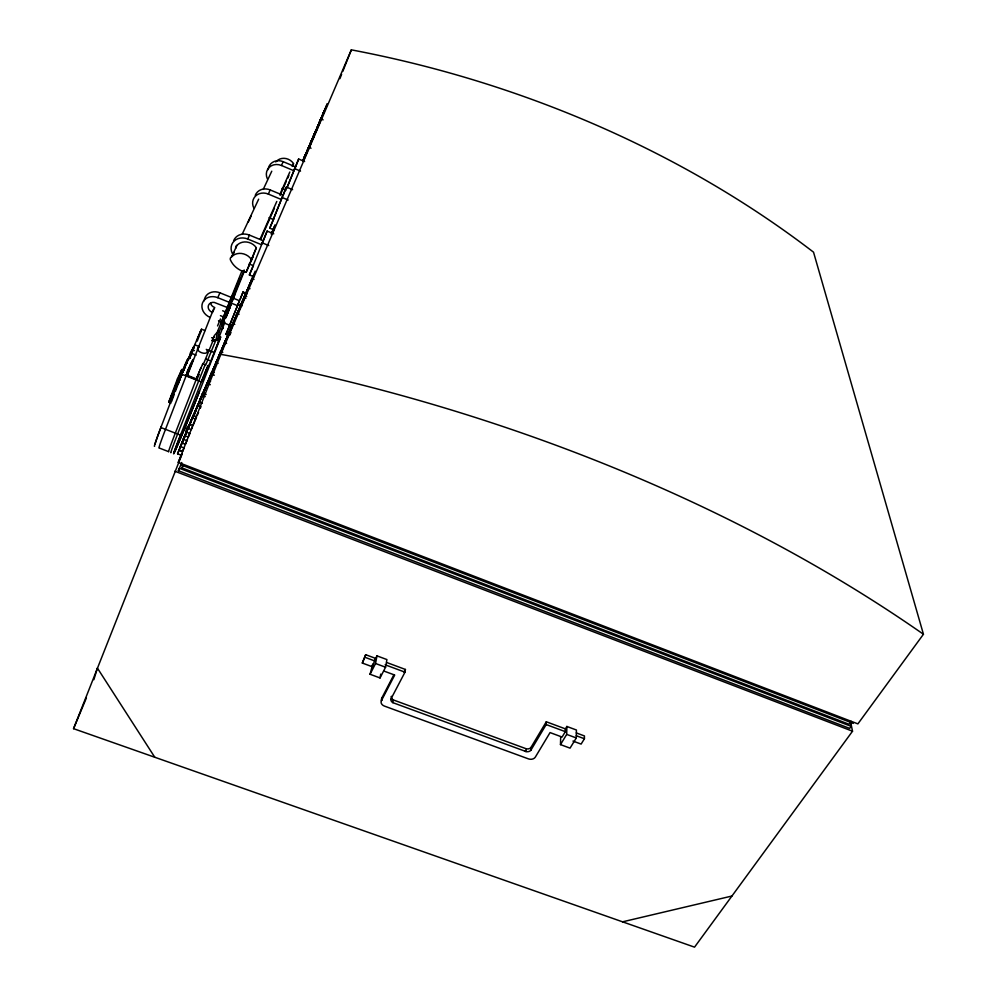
<?xml version="1.0" encoding="UTF-8"?>
<svg xmlns="http://www.w3.org/2000/svg" width="997" height="997" viewBox="0 0 997 997"><rect width="100%" height="100%" fill="white"/><g stroke="black" fill="none" stroke-linecap="round" stroke-linejoin="round"><path stroke-width="1.5" d="M572.963 741.07L581.114 744.086L584.416 738.752L584.441 735.948L576.291 732.92M560.688 736.646L560.488 744.609L570.047 748.136L576.291 737.954L576.403 730.003L566.869 726.464L565.399 728.882L565.336 731.661L562.084 737.045L550.057 732.583L535.327 757.109A5.159 3.926 3.5 0 1 528.522 758.904L384.356 706.063A5.247 4.05 8.6 0 1 381.415 700.617L381.888 697.888L393.765 675.031M560.488 744.609L566.695 734.39L566.869 726.464M546.294 721.778L530.965 747.476L530.828 750.28L546.182 724.557L546.294 721.778L565.399 728.882M205.507 387.447L206.99 383.808M391.16 699.134L526.154 748.747L526.005 751.551L392.868 702.661A4.599 3.552 8.3 0 1 390.911 699.034L404.994 672.165L405.418 669.461L387.023 662.619M206.853 384.094L202.466 394.189M203.376 392.818L202.266 395.335M214.43 366.672L215.875 363.132M206.416 385.989L207.052 384.817M236.551 314.965L240.24 306.366L237.049 314.205M221.184 351.355L219.539 354.944M392.868 702.661L393.317 699.919A4.586 3.552 8.3 0 1 391.31 696.965M310.964 142.559L311.463 140.901M212.349 371.943L212.635 371.083L212.299 372.217M372.292 666.744L375.67 658.406L365.7 654.705L362.322 663.055L372.292 666.744L372.791 664.052L370.061 674.259L380.044 677.948L385.565 667.217L386.911 659.565L376.966 655.864L374.523 660.662M380.044 677.948L380.729 674.097M370.061 674.259L375.545 663.504L376.966 655.864M362.322 663.055L365.7 654.705M314.84 133.698L317.607 126.918L313.843 135.642L315.214 132.476L314.603 134.159L315.015 133.436M213.483 309.257L187.461 375.196L187.847 374.336M223.104 346.021L225.808 339.665L217.209 360.278M188.308 358.147L184.495 366.211M251.892 279.92L251.518 280.967L253.437 275.957L249.873 284.457L250.621 282.637M231.117 327.876L230.332 330.094M181.691 374.062L181.977 373.439M316.996 128.862L321.009 118.755L319.04 123.516M179.909 378.087L178.962 380.206M204.983 330.568L201.519 329.209L201.132 330.854M226.381 338.544L233.921 320.835L229.622 330.78M189.617 434.144L188.271 436.985L184.707 435.602L183.274 439.266L186.838 440.637M180.208 377.439L183.548 369.164L182.389 372.055M187.723 360.341L187.162 361.45M319.314 123.541L319.576 122.805M226.419 316.348L226.705 315.251M240.24 306.366L241.673 302.814L234.432 319.825M199.014 402.115L190.203 422.641M237.049 314.329L234.457 320.947M224.898 322.131L217.795 340.538A26.495 8.013 -63.7 0 0 213.57 341.323L212.062 340.712L214.367 335.528A25.797 2.904 -49.6 0 1 217.533 331.951M239.367 309.319L239.754 308.696M321.769 117.372L322.131 116.387L313.955 135.193M222.767 323.888L222.119 326.231M247.605 289.367L243.28 299.399M184.844 366.373L183.323 370.423M244.452 297.256L243.517 299.549M321.719 117.16L323.315 112.973L318.853 123.84L320.074 121.31M253.45 276.069L252.665 278.163M188.558 358.633L190.39 354.334L188.919 358.309M190.901 355.343L190.053 355.156M225.696 341.148L225.322 341.871L226.02 339.778M189.854 358.297L188.445 358.459L188.769 357.886M190.053 424.124L189.48 425.258L191.474 420.061M251.643 280.518L251.294 281.254M217.172 359.929L209.544 377.975M245.387 295.498L245.698 295.137M180.307 378.586L179.472 378.249L181.08 374.398L177.279 383.808L178.064 381.938L178.912 382.412M234.033 321.121L233.298 323.29L235.142 319.102M186.701 363.407L186.925 362.846M93.855 679.705L97.382 668.065L154.784 757.246M234.756 319.663L235.379 317.844M190.153 358.048C188.121 357.474 191.698 347.803 192.944 350.333L191.287 354.82M312.447 139.194L311.924 140.826M242.558 301.343L242.819 301.044M183.199 370.548L183.236 370.236M184.133 437.77L184.345 436.885L183.274 439.266M218.679 357.001L222.568 347.292M200.995 330.942L200.21 333.247M192.608 361.051L193.082 359.468L190.963 363.93M225.222 341.996L229.011 331.989L231.142 332.848M228.649 333.721L226.992 337.659L228.6 333.447M311.662 140.552L310.827 142.82M233.223 323.377L233.485 322.567M235.217 318.33L234.956 319.152L235.753 317.22M203.351 393.042L203.65 391.983L203.338 392.619M316.398 129.523L315.887 130.956M240.888 305.543L241.162 304.721M199.188 402.464L199.649 401.081M202.578 364.64L202.964 363.394L199.176 372.018M248.228 288.469L248.515 287.61M208.361 381.116L208.847 379.683M210.305 376.118L209.781 377.763L210.816 375.495M307.799 149.413L304.858 156.23M305.356 155.42L305.144 156.055L307.188 151.282M204.896 365.55L205.282 364.316L177.616 434.019A44.018 0.835 -68 0 0 170.973 452.538M217.122 360.727L217.633 359.269M219.041 355.804L218.48 357.512L219.913 354.284M310.291 143.942L307.737 150.235L312.684 138.06M187.411 360.789L187.972 359.219M189.629 356.727L189.106 358.247L189.929 356.428M305.406 155.781L305.132 156.666L306.553 153.376M311.376 141.724L311.338 142.035M317.407 127.08L315.899 130.445M207.214 368.142L207.675 366.734L206.84 368.429M186.177 433.059L186.938 430.878M187.71 429.258L188.857 426.018M226.955 337.634L227.391 336.4M310.042 145.138L316.099 129.672L314.13 135.243M314.828 133.511L315.064 132.863M320.261 120.936L321.034 118.768M320.623 120.201L320.536 120.612M321.969 116.475L322.168 115.851L321.707 116.873M191.673 363.506L192.558 360.74L191.648 362.41M219.726 339.541L220.711 336.861L218.841 341.024M196.309 409.281L202.715 393.08L206.155 394.438M197.418 406.701L198.577 403.399M304.633 156.791L303.836 159.071L304.97 156.392M186.24 432.773L186.775 431.277M205.195 388.793L208.41 380.281M241.71 303.275L240.962 305.531L241.523 304.322M207.85 381.839L205.27 388.818M249.873 284.344L250.334 283.048M303.786 158.585L304.11 157.588L302.739 161.178L303.96 158.349M306.665 152.242L304.048 158.436L307.861 149.276M313.656 136.115L314.441 133.984L312.834 138.072M184.42 437.484L184.906 436.125M188.283 427.713L188.782 426.33M213.981 367.993L211.551 374.074M215.29 364.74L214.467 367.033L216.698 361.275M308.821 146.871L309.17 145.849L304.122 158.049M194.191 414.727L194.689 413.344M205.295 388.456L205.856 386.911M222.518 348.489L226.282 338.968M224.325 343.915L225.148 341.622M323.614 112.673L322.928 114.655M321.695 117.609L327.228 103.825L323.826 112.15M192.159 418.005L193.082 415.462L196.608 416.833L193.393 424.71M200.235 399.436L200.833 397.778L198.802 402.85M204.011 391.647L203.513 393.03L205.793 387.347M207.239 383.646L207.75 382.237M222.194 349.025L222.792 347.28L220.536 352.327M231.042 328.487L231.89 326.144M231.965 326.306L233.223 322.841M272.842 231.067L273.278 229.796L272.916 230.506M212.909 370.934L212.398 372.33L213.483 369.638M216.062 363.12L216.573 361.699M238.358 311.625L249.1 285.553L248.029 288.32M240.103 307.188L240.962 304.87M307.724 150.036L308.085 149.064M309.382 145.861L309.033 146.846L310.453 143.556L309.855 145.226M214.131 372.641L211.9 371.756L209.146 378.623M224.487 343.516L225.01 342.083M246.222 293.168L247.094 290.788M247.082 291.149L248.365 287.647M222.83 352.29L220.649 351.418L217.969 358.122M252.902 277.789L253.786 275.396M206.715 369.463L208.186 365.463L206.18 369.962M219.539 355.867L220.001 354.608L218.268 358.422M228.051 334.581L229.011 331.989M240.265 306.827L240.8 305.381M245.935 293.903L246.521 292.308M253.051 277.316L253.649 275.72M170.936 396.831L170.923 397.093M219.228 340.862L220.212 338.083L219.465 339.591M236.04 316.012L237.012 313.407L239.093 314.254M235.516 318.666L235.99 317.407M242.346 301.53L242.981 299.835L242.146 301.917M243.692 298.228L244.664 295.635L246.695 296.458M244.776 296.77L244.253 298.19L245.237 295.71M249.711 284.407L250.347 282.712L248.565 287.136L249.686 284.631M251.394 281.553L251.929 280.12M302.988 160.978L303.599 159.346M309.631 145.188L308.808 147.494L309.556 145.749M170.973 403.075L168.705 402.19L177.404 378.985L181.79 369.551L184.071 370.448M181.641 375.557L181.915 374.722L181.604 375.321M190.925 355.48L191.212 354.695L189.642 358.409M251.02 281.204L251.992 278.599L253.986 279.422M318.13 125.547L317.121 128.326L320.747 118.867L323.115 119.877M319.102 123.154L318.442 125.099M171.521 401.629L174.251 394.376M175.335 391.485L179.148 381.34M250.185 284.519L250.658 283.26M271.271 234.133L275.072 224.973L271.608 233.448M305.88 154.485L308.26 148.366L307.238 150.908M312.123 139.543L310.765 143.119L312.049 139.979M311.799 140.552L314.691 133.299M179.099 381.764C176.656 381.789 180.744 376.343 178.999 379.832M154.597 446.232A44.092 1.309 -68 0 1 160.866 427.526L181.479 373.638M184.358 368.092L185.13 366.073M184.445 368.429L187.935 359.581M201.344 398.451L202.067 396.544M304.272 157.563L306.291 152.441L305.331 154.959M304.596 157.713L305.132 156.317M306.079 153.937L306.677 152.367M308.023 149.039L307.487 150.447L311.276 140.864L310.329 143.356M316.51 129.61L319.352 122.457M322.38 115.552L320.062 121.497L321.059 119.029M183.323 369.924L184.894 366.111M179.099 381.602L178.451 383.259L177.528 383.022L178.363 383.459M186.638 363.344L187.66 360.677M189.629 356.914L193.206 347.666M194.228 347.492L193.418 347.168L194.128 347.779M189.081 358.696L197.032 339.341M191.436 353.798L195.013 344.451M197.269 341.049L200.571 332.412M188.259 370.236L165.502 429.321A44.067 1.184 -68 0 0 159.121 447.977L168.717 451.678A44.018 0.91 -68 0 1 175.31 433.134L198.253 374.187M210.28 377.639L211.003 375.732M308.995 147.444L307.886 150.323L308.372 149.201M314.117 134.67L314.753 133.037L311.525 141.001M314.765 133.872L314.242 135.256L315.04 133.262M317.058 128.202L317.582 126.806M318.803 123.79L320.747 118.867M319.352 123.204L318.828 124.575L319.613 122.619M322.131 116.238L321.595 117.634L323.028 114.019M181.018 374.934L181.928 372.741M181.329 374.286L181.653 373.439M185.467 365.338L185.99 364.005M189.754 358.122L190.053 357.35M188.445 371.893L191.499 364.055M313.295 137.561L315.501 131.978M318.367 125.647L317.906 126.843L318.629 124.974M322.554 115.116L325.246 108.411M171.671 395.784L181.79 369.551M179.871 377.95L179.061 379.919L179.896 380.243M182.414 372.267L182.912 370.996M183.971 369.102L183.498 370.311M186.626 362.833L186.925 362.061M203.338 364.354L213.271 340.077M180.357 378.287L180.843 377.065M185.454 365.214L185.99 363.868M220.449 315.663L225.758 317.806L231.067 304.671M225.758 317.806L230.033 307.487M199.437 391.584A43.993 0.76 -68 0 1 176.668 447.416A43.993 0.76 -68 0 1 180.494 435.141L201.444 381.515M207.089 368.578L203.039 378.885L210.816 360.989L205.731 358.97M210.666 361.425L214.305 352.128M219.589 340.014L199.188 392.145A42.697 0.735 -68 0 1 177.08 446.394A42.697 0.735 -68 0 1 180.818 434.393M246.134 272.293L256.329 247.742A12.238 10.743 26 0 0 237.012 245.299L231.64 256.765A3.066 2.679 26.2 0 0 230.494 260.055A20.164 17.697 25.8 0 0 246.134 272.293L253.163 256.391M251.281 260.641L256.329 247.742M181.118 455.168L177.578 453.809L179.061 450.008L182.613 451.379M183.971 447.927L180.407 446.556L183.46 439.054M189.879 433.521L186.14 431.925C185.068 424.049 196.297 421.756 191.162 429.632L187.586 428.249M228.749 335.428L225.958 334.319L243.044 292.034L247.219 293.716M230.207 323.838L239.479 300.72L219.963 292.819A12.238 10.531 24.8 0 0 204.235 300.807M252.366 279.123L253.4 276.555L249.387 274.96L267.121 231.08L273.751 233.821M240.265 299.137L243.044 292.034M292.495 166.225L293.529 163.595A10.905 9.845 29.8 0 0 276.356 161.414A2.679 2.418 30.5 0 0 275.671 161.925M263.146 241.212L267.121 231.08M216.424 363.008L216.922 361.874M273.527 229.721L269.776 228.163L286.388 187.062L292.607 189.667M282.4 196.671L273.315 219.49L269.053 217.707M224.674 343.828L224.126 345.074M282.974 195.761L286.388 187.062M850.615 722.077L852.522 731.212L694.535 947.15L73.554 728.67L182.09 454.071M178.276 462.409L220.773 354.359L351.343 49.85A862.654 638.267 12.2 0 1 813.527 252.179L923.446 634.254L857.881 723.884L178.276 462.409L181.915 453.822M180.719 377.514L180.968 376.878M232.625 325.321L232.102 326.493M286.662 188.445L298.651 159.034L304.621 161.551M287.211 187.336L295.448 166.848L283.185 161.676A11.528 10.394 29.8 0 0 268.168 169.615M240.302 307.425L240.738 306.428M295.336 167.471L298.651 159.034M247.543 290.588L247.082 291.647M178.376 470.709L179.335 468.266L851.139 726.339L849.656 728.383L178.376 470.709L181.753 462.533M184.869 367.282L184.32 368.578M851.126 721.305L848.995 724.233L182.002 467.905L182.925 465.562M339.915 78.663L341.622 74.339M342.769 71.46L351.343 49.85M171.098 396.432L171.97 394.488L171.247 396.345M182.002 373.551L181.454 374.822L182.351 374.822M189.966 356.203L189.305 357.798M193.082 415.462L189.069 425.457M184.744 436.836L182.152 443.142L185.579 434.231M202.715 393.08L199.126 401.866M211.9 371.756L208.061 381.29M220.649 351.418L216.91 360.727M244.664 295.635L241.162 304.347M243.48 300.234L245.736 294.626M313.12 138.134L315.301 132.713M318.803 124.712L317.258 128.488M178.289 381.49L179.472 378.249M212.062 340.712A26.508 7.988 -63.7 0 1 216.274 339.915A18.843 2.181 -72.2 0 1 217.745 330.967L241.997 270.773M194.49 414.154L196.01 410.353M213.121 370.685L214.093 368.267M223.079 347.118L221.583 350.994L222.643 348.09M237.809 313.008L238.894 310.329M237.423 314.13L238.333 311.862M248.963 286.027L251.992 278.599M251.518 281.366L252.827 278.101M304.21 157.638L304.895 155.918L302.801 161.04M310.316 144.266L311.164 142.147M318.442 124.525L319.389 122.17M322.991 113.957L323.925 111.639L323.29 113.272M221.147 323.065L233.061 294.152L231.915 296.981M226.219 311.101L227.927 306.864M226.057 312.136L227.79 307.824M234.17 291.996L239.978 277.615M216.274 339.915L217.795 340.538A18.843 2.168 -72.2 0 1 219.278 331.602L244.14 269.988M231.728 301.842L234.569 294.788L222.094 325.109L224.325 320.049M226.02 315.962L230.581 304.671M227.553 312.746L231.03 304.122M232.189 301.256L244.39 271.059M216.324 347.043L214.131 352.502L206.267 349.374M185.567 434.605L187.835 429.159M195.15 412.16L195.998 410.079L194.465 413.668M204.884 389.466L202.528 395.298M212.959 370.784L213.769 368.803M214.567 367.095L216.848 361.462M222.53 348.626L223.901 345.049M230.27 330.269L231.316 327.664M233.435 322.318L237.012 313.407M230.245 330.742L232.313 325.471M237.386 313.955L239.679 308.347M244.838 296.595L247.406 290.364M253.749 275.695L252.328 279.496L252.74 278.711M271.782 233.896L272.779 231.416M273.004 230.943L273.789 228.986M308.447 147.917L314.043 134.52L313.307 136.614M316.847 128.563L318.504 124.55M315.887 131.168L316.747 129.049M203.538 376.28L201.257 381.926L181.267 374.037L183.548 368.379M189.38 424.51L186.14 431.925M187.249 430.43L191.524 419.587M194.265 414.191L195.375 411.449M193.518 416.21L194.739 413.207M196.534 408.895L197.805 405.742M206.205 386.313L207.887 382.175M207.177 384.107L209.083 378.947M217.271 359.693L210.591 375.395M211.464 374.486L213.62 369.002M214.629 366.771L217.882 358.496M231.952 326.518L234.307 320.286M247.705 289.142L242.57 301.43L247.48 289.803M250.471 282.575L247.019 291.448M243.48 299.985L245.511 294.8M271.583 234.258L272.455 232.114M303.312 160.031L304.858 156.13M304.073 158.909L305.855 154.398M306.752 152.441L309.12 146.422M314.603 134.159L315.563 131.791M320.835 119.341L322.019 116.35M182.875 371.383L182.526 372.23M187.822 418.952C185.18 425.245 190.489 412.409 187.835 418.703M186.352 432.15L187.885 428.224M183.697 439.066L181.317 444.861M188.121 428.274L189.031 426.055M196.147 409.356L197.668 405.48M197.506 406.676L198.926 403.187M199.213 402.152L201.768 396.544M202.59 394.937L204.771 389.553M208.423 380.717L210.342 375.857M215.851 363.78L216.673 361.737M222.967 346.831L224.375 343.379M224.263 344.202L225.472 341.223M225.609 340.737L227.466 336.039M232.488 324.511L229.46 331.565M227.453 337.322L228.5 334.768M233.647 322.056L235.479 317.445M241.336 304.185L242.583 301.144M249.998 284.843L250.97 282.463M309.294 146.596L308.048 149.637M304.372 158.074L305.082 156.305M323.14 113.832L325.072 109.246L324.773 109.957M203.45 376.554L204.634 373.576M216.237 347.33L217.383 344.451M184.109 437.658L180.407 446.556M190.726 421.719L191.848 418.977M193.381 415.986L194.265 413.979M200.36 399.323L202.379 394.226M218.306 357.599L219.328 355.094M220.437 353.038L220.985 351.692M242.807 301.605L240.987 306.017M250.01 284.668L250.845 282.625M312.846 138.483L313.419 137.075M314.666 133.436L315.314 131.853M307.774 150.422L308.497 148.653M319.314 122.619L321.395 117.584M198.166 374.461L199.363 371.495M201.444 396.669L208.261 380.331L210.554 381.415M242.009 303.375L242.794 301.468M251.456 280.319L253.911 274.424M249.948 284.656L250.733 282.737M187.012 440.425L185.392 444.288L181.84 442.917M197.468 415.026L198.54 412.422M303.088 161.178L303.699 159.707M304.409 157.85L303.275 160.592M314.678 133.785L313.806 135.891M196.957 339.641L198.104 336.749M188.184 370.523L189.38 367.544M217.558 325.932L220.437 318.965M204.447 374.099L205.656 371.121M217.196 344.987L218.355 342.108M192.895 416.422L197.531 405.779M211.302 374.336L212.398 371.669L211.763 373.003M228.163 335.104L228.662 333.895M225.534 342.008L226.456 339.765M236.04 316.772L236.526 315.6M309.98 144.44L311.675 141.275M316.024 131.317L316.572 130.021M183.485 368.666L186.626 361.126M215.526 340.974L205.606 365.251M192.421 417.768L195.91 409.705M181.292 444.699L178.986 450.183L182.538 451.554M201.768 396.245L200.858 398.451L204.908 388.656M210.865 375.121L209.968 377.24L213.894 367.768M228.076 334.855L228.824 333.073M236.027 316.385L238.769 310.042M242.034 303.125L242.707 301.518M313.046 137.848L313.532 136.701M178.799 380.468L178.064 381.938M200.559 399.647L201.357 397.741M210.392 376.716L208.46 381.24M243.168 300.209L243.592 299.2M250.833 282.363L249.749 284.893M307.126 151.856L307.55 150.859M310.902 143.281L311.376 142.16M312.348 139.667L311.612 141.412M183.199 449.996L183.959 448.164M73.554 728.67L86.403 697.925M192.284 418.615L192.807 417.369M225.21 342.582L225.833 341.074M271.683 233.41L272.617 231.204M273.24 230.992L273.814 229.622M182.002 467.905L183.199 465.026M189.206 368.08L190.415 365.089M205.37 371.881L206.541 369.015M218.081 342.856L219.203 340.102M197.929 337.285L199.101 334.406M190.415 423.276L191.063 421.756M225.995 340.463L226.543 339.179M200.285 408.222L200.97 406.626L197.481 405.256M182.152 372.08L182.488 371.507L182.987 372.529M200.11 369.787L200.92 367.881M177.578 453.809L186.14 432.536L184.707 435.602M198.553 404.632L199.163 403.199M255.195 271.172L248.29 288.507L248.814 287.373M227.316 337.098L227.715 336.188M235.604 317.806L234.856 319.526M231.329 328.624L231.927 327.215M246.284 293.791L246.832 292.495M253.3 277.44L253.836 276.181M315.575 132.402L314.853 134.072M316.597 129.809L316.012 131.155M190.14 365.849L191.324 362.983M225.958 334.319L230.045 324.86M198.827 335.166L199.973 332.412M249.387 274.96L253.462 265.588M269.776 228.163L273.839 218.841M217.396 360.49L217.707 359.767M199.936 401.106L199.338 402.476M188.333 428.411L189.081 426.679M272.767 232.114L272.007 233.784L273.577 229.958M238.345 312.248L238.956 310.84M310.167 145.001L310.528 144.166M193.231 416.098L193.892 414.602M186.24 363.407L187.897 358.895L186.962 360.565M260.043 239.33L276.78 201.469M279.883 194.452L289.803 172.02M292.283 166.399L293.529 163.595M260.678 239.342L274.462 208.099M280.107 195.312L286.376 181.118M287.635 178.276L288.881 175.435M251.356 280.917L251.805 279.883M197.406 378.362L199.176 374.361M198.54 374.112L195.973 379.845M191.312 420.821L191.823 419.7M199.624 333.347L200.684 330.83M197.431 407.15L197.917 406.091M185.978 375.906L191.648 363.556L191 363.307L186.751 372.591M186.613 375.906L187.835 373.227M247.705 239.006L249.487 235.118L263.133 240.738L261.426 244.664L247.705 239.006A12.836 11.266 26.3 0 0 234.208 241A12.836 11.266 26.3 0 0 232.376 253.55M253.799 207.974A12.076 10.768 28.2 0 1 255.606 195.985A12.076 10.768 28.2 0 1 268.318 194.066L270.212 189.941L283.011 195.287M267.433 178.974A11.59 10.431 29.6 0 1 269.215 167.359A11.59 10.431 29.6 0 1 281.441 165.477L283.185 161.676M215.364 365.413L215.788 364.491M186.215 433.57L186.788 432.324M192.122 350.009L193.418 347.168M168.705 402.19L171.073 397.055M180.108 377.726L181.068 375.645M184.208 368.853L185.18 366.771M210.143 317.395A12.313 10.568 24.6 0 1 202.516 302.914A12.313 10.568 24.6 0 1 217.732 297.654L219.963 292.819M222.244 349.66L222.68 348.738M242.259 234.108L258.659 199.163M263.245 189.368L271.77 171.197M232.289 256.217L234.083 252.391M248.365 221.895L250.995 216.287M200.26 331.914L201.519 329.209M531.289 749.52L530.74 750.392A4.212 3.215 3.7 0 1 526.179 751.601L524.995 751.177M381.415 700.617L394.712 675.056L383.621 670.944M404.022 672.14L405.418 669.461M197.593 376.318L196.596 378.735M202.379 403.386L200.16 402.564M189.355 358.584L188.632 358.235M530.965 747.476L530.878 747.588A4.212 3.203 3.6 0 1 526.329 748.797L526.154 748.747M622.564 921.826L731.935 896.029M365.176 657.384L375.171 661.098M385.129 664.787L404.994 672.165M546.182 724.557L565.336 731.661M576.254 735.711L584.416 738.752M375.545 663.504L385.565 667.217M566.695 734.39L576.291 737.954M180.731 464.752L853.27 723.411M174.811 471.207L852.522 731.212M160.866 427.526L180.494 435.141M192.097 417.755L195.636 419.139M179.298 378.723L180.133 379.047M179.298 379.396L180.133 379.72M177.404 378.985L179.697 379.894M177.366 383.446L178.201 383.783M201.78 395.273L205.22 396.632M211.003 373.85L214.355 375.184M183.411 369.513L184.233 369.837M183.199 369.75L184.258 370.136M183.186 369.987L184.009 370.323M182.451 371.707L183.286 372.043M185.741 374.698L197.032 379.147M206.902 383.359L210.305 384.705M186.177 375.495L196.82 379.695M192.234 349.723L194.403 350.583M215.888 362.484L218.094 363.369M191.561 353.349L196.097 355.144M189.455 357.474L190.265 357.798M224.462 342.569L226.618 343.429M219.789 353.412L221.982 354.284M194.826 344.812L199.375 346.632M218.505 320.76L229.659 325.234M228.201 333.895L230.332 334.743M229.447 308.322L214.268 302.427A5.87 5.047 24.6 0 0 208.473 305.356A5.87 5.047 24.6 0 0 210.778 311.538L212.486 312.46L214.741 307.575L213.034 306.652A5.845 5.022 24.8 0 1 210.591 303.138M222.655 310.765L227.927 312.884M232.662 323.527L234.769 324.374M243.916 297.38L245.947 298.203M237.785 304.135L242.022 305.855M217.732 297.654L237.361 305.593M248.004 287.884L250.01 288.706M242.944 292.283L245.723 293.405M249.113 263.943L253.201 265.626M217.745 330.967L219.278 331.602M262.012 242.77L268.741 245.549M230.307 300.334L231.827 300.969M282.039 188.396L286.127 190.115M281.864 197.394L288.183 200.036M268.318 194.066L281.191 199.45M294.489 168.555L300.533 171.11M281.441 165.477L293.766 170.686M308.559 147.182L311.039 148.229M850.192 721.791L851.139 726.339M220.773 354.359A1203.927 720.27 10.7 0 1 923.446 634.254M391.323 696.629A4.586 3.552 8.3 0 1 391.372 696.292M235.766 248.241A3.016 2.642 26.6 0 1 237.012 245.299M231.64 256.765A12.425 10.855 25.6 0 1 251.232 259.245M233.61 240.775A12.774 11.216 26.5 0 1 249.487 235.118M381.726 700.48A5.234 4.038 8.6 0 1 381.888 697.888M255.244 195.35A12.001 10.718 28.4 0 1 270.212 189.941M218.169 331.253A25.797 2.904 -49.6 0 1 218.779 330.58M222.119 329.234A25.785 2.879 -49.6 0 1 223.303 327.988M207.002 350.757A5.097 2.542 20.8 0 1 204.622 353.274A5.097 2.542 20.8 0 1 198.528 350.844A5.097 2.542 20.8 0 1 198.814 347.492M155.021 444.276A42.784 1.271 -68 0 1 161.202 426.791M214.305 337.26A4.898 2.393 21 0 1 211.601 337.734M197.556 349.212A5.11 1.957 21.1 0 1 198.229 348.987M201.955 380.854L203.288 377.551L201.955 380.854M182.912 371.47L182.526 372.355L182.925 371.569"/></g></svg>
